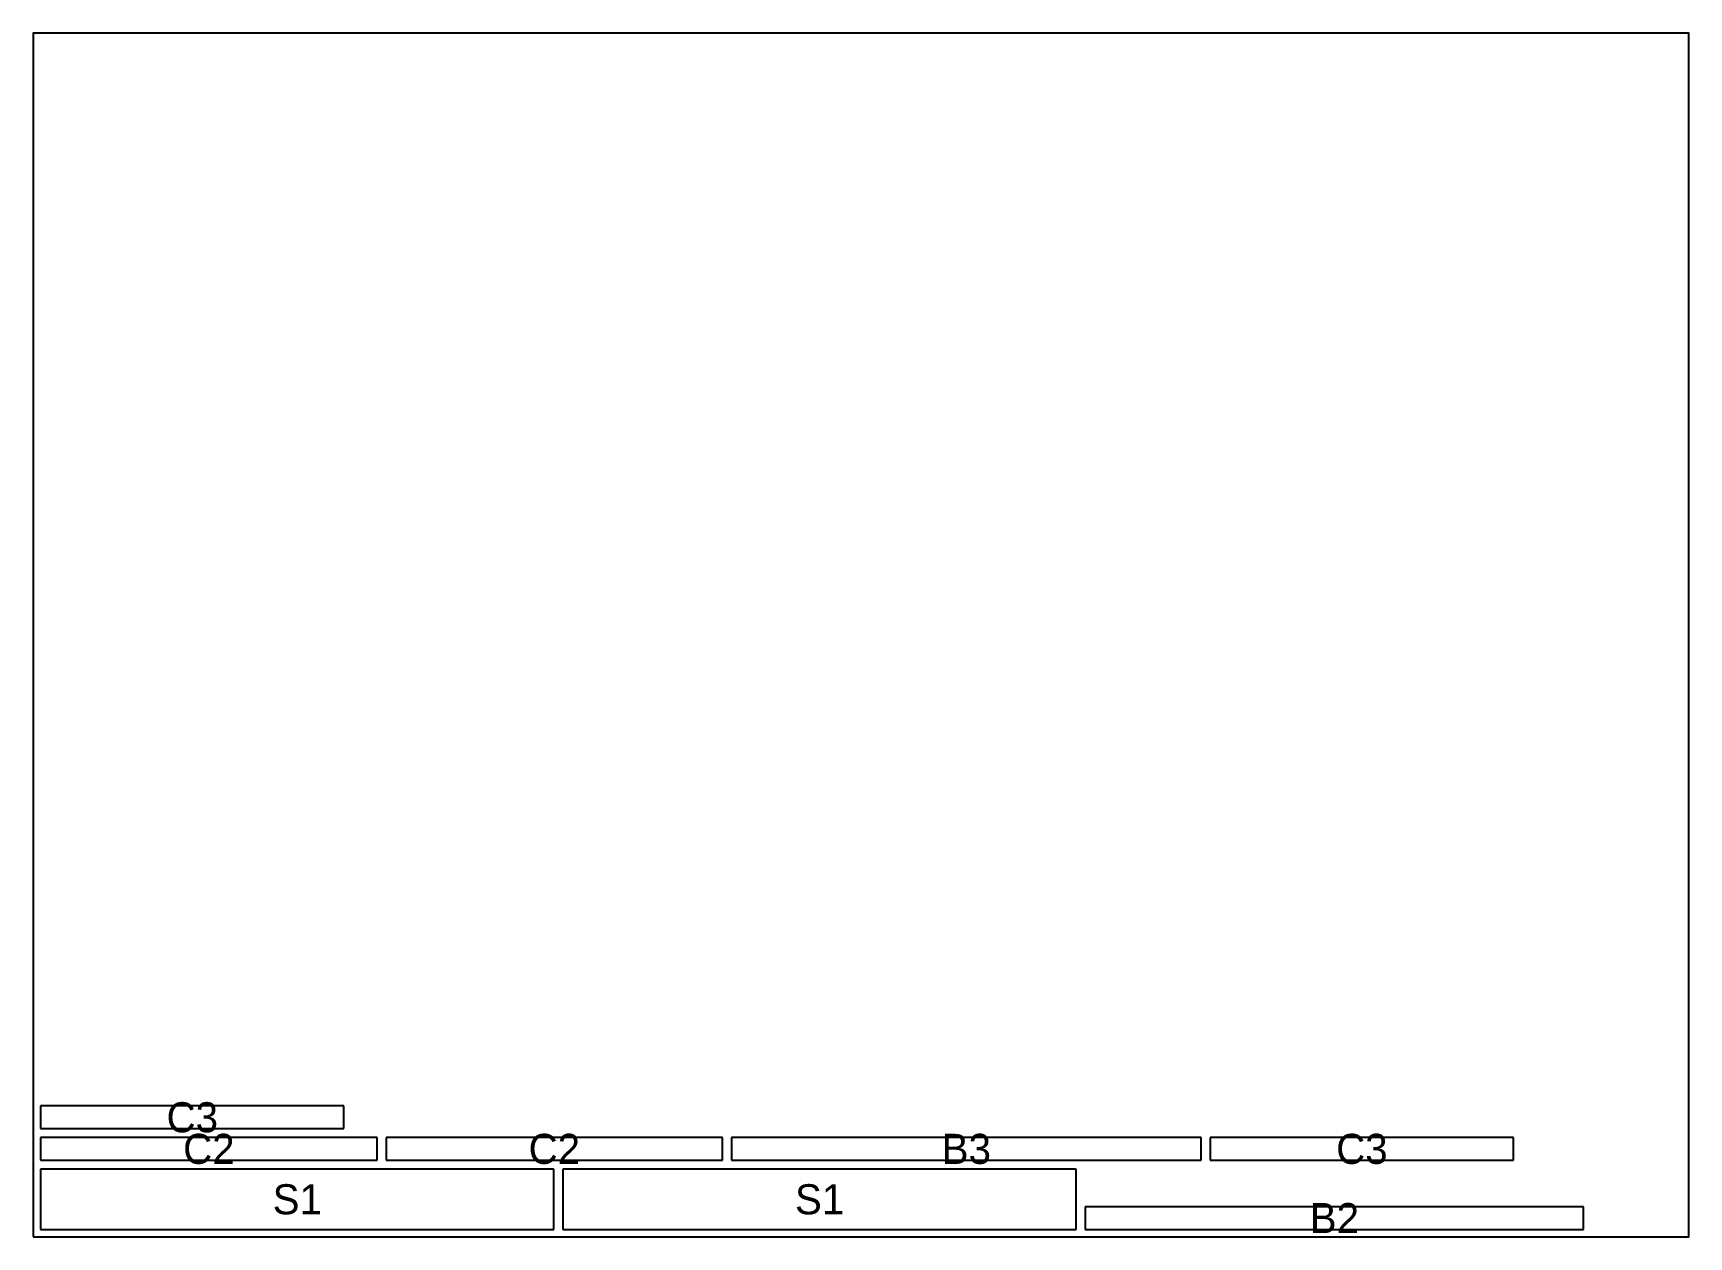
# Model space of a CAD drawing. Header units: millimetres. Extents: x 0 to 2200, y 0 to 1600.
import ezdxf
from ezdxf.enums import TextEntityAlignment as Align

# ---------------------------------------------------------------- set-up
doc = ezdxf.new("R2010")
doc.units = ezdxf.units.MM
for name, color, linetype in [('CHAPA', 9, 'CONTINUOUS'), ('CORTE_EXTERNO', 1, 'CONTINUOUS'), ('TEXTO_NAO_CORTAR', 8, 'CONTINUOUS')]:
    doc.layers.add(name, color=color, linetype=linetype)

msp = doc.modelspace()

# ---------------------------------------------------------------- linework, layer by layer
at = {"layer": 'CHAPA'}
msp.add_lwpolyline([(0, 0), (2200, 0), (2200, 1600), (0, 1600)], close=True, dxfattribs=at)
at = {"layer": 'CORTE_EXTERNO'}
for p, q in [((413, 174), (10, 174)), ((10, 174), (10, 144)), ((413, 144), (413, 174)), ((10, 144), (413, 144)), ((457, 132), (10, 132)), ((10, 132), (10, 102)), ((457, 102), (457, 132)), ((916, 132), (469, 132)), ((469, 132), (469, 102)), ((916, 102), (916, 132)), ((1552, 132), (928, 132)), ((928, 132), (928, 102)), ((1552, 102), (1552, 132)), ((1967, 132), (1564, 132)), ((1564, 132), (1564, 102)), ((1967, 102), (1967, 132)), ((10, 102), (457, 102)), ((692, 90), (10, 90)), ((10, 90), (10, 10)), ((469, 102), (916, 102)), ((692, 10), (692, 90)), ((1386, 90), (704, 90)), ((704, 90), (704, 10)), ((928, 102), (1552, 102)), ((1386, 10), (1386, 90)), ((1564, 102), (1967, 102)), ((2060, 40), (1398, 40)), ((1398, 40), (1398, 10)), ((2060, 10), (2060, 40)), ((10, 10), (692, 10)), ((704, 10), (1386, 10)), ((1398, 10), (2060, 10))]:
    msp.add_line(p, q, dxfattribs=at)

# ---------------------------------------------------------------- texts
at = {"layer": 'TEXTO_NAO_CORTAR'}
for s, p in [('C3', (211.5, 159)), ('C2', (233.5, 117)), ('C2', (692.5, 117)), ('B3', (1240, 117)), ('C3', (1765.5, 117)), ('S1', (351, 50)), ('S1', (1045, 50)), ('B2', (1729, 25))]:
    msp.add_text(s, height=40, dxfattribs=at).set_placement(p, align=Align.MIDDLE_CENTER)

doc.saveas('drawing.dxf')
